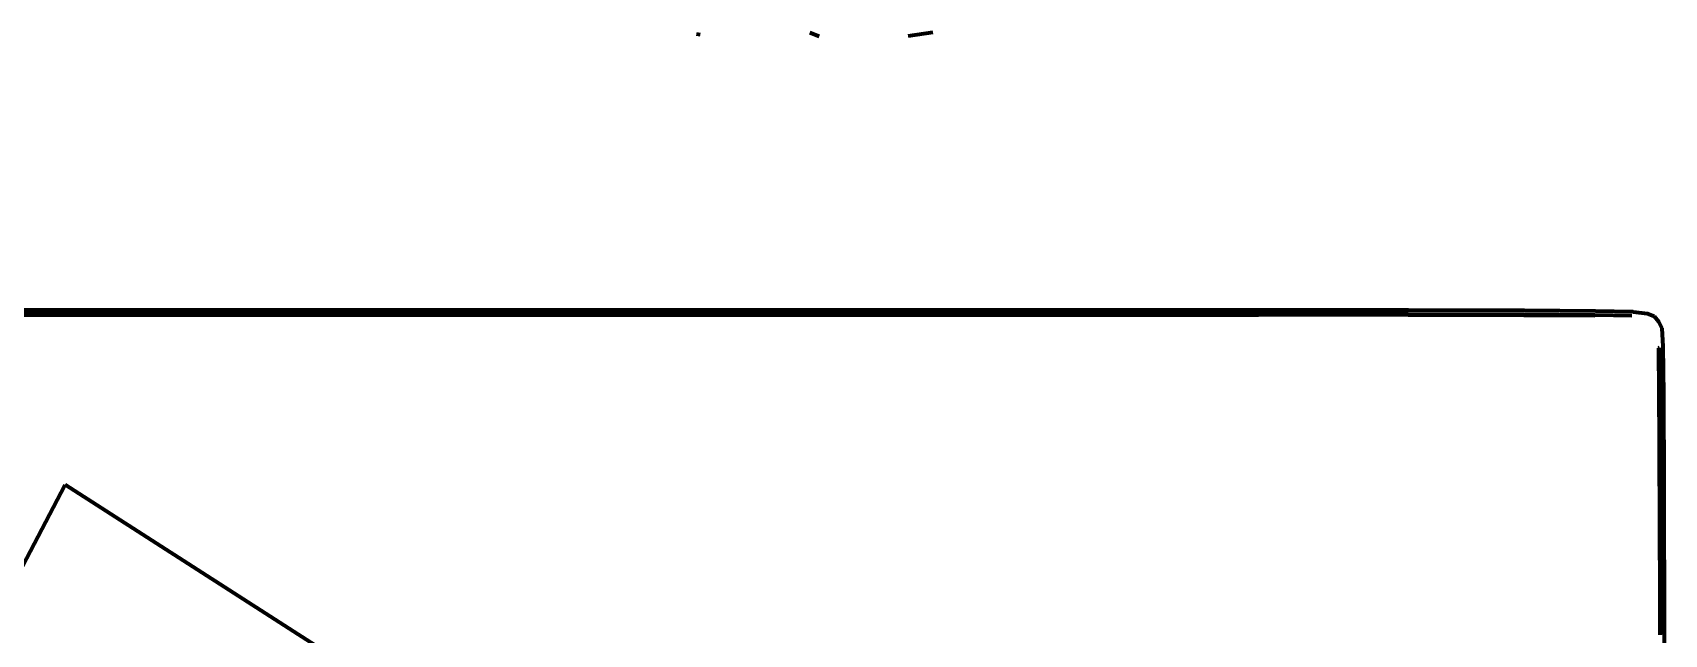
# Model space of a CAD drawing. Header units: millimetres. Extents: x 4307 to 31003, y 2809 to 20009.
# Drawn here: x 13987.6 to 14188.4, y 9767.6 to 9841.7 of the extents above; entities that cross this region are included whole.
import ezdxf

# ---------------------------------------------------------------- set-up
doc = ezdxf.new("R2010")
doc.units = ezdxf.units.MM
doc.layers.add('ProfileEdges', color=7, linetype='Continuous')

msp = doc.modelspace()

# ---------------------------------------------------------------- linework, layer by layer
at = {"layer": 'ProfileEdges', "lineweight": 211}
for p, q in [((14069.5, 9841.24), (14069.57, 9841.69)), ((14083.23, 9841.69), (14084.36, 9841.24)), ((14098.34, 9841.69), (14095.3, 9841.24)), ((14156.88, 9807.54), (13671.7, 9807.55)), ((14138.44, 9807.33), (13690.14, 9807.33)), ((13690.17, 9806.95), (14138.41, 9806.95)), ((14117.26, 9807.1), (14138.44, 9807.22)), ((14156.83, 9807.07), (14117.26, 9807.1)), ((14138.41, 9806.95), (14156.83, 9807.07)), ((14156.82, 9806.93), (14138.41, 9806.95)), ((14138.44, 9807.33), (14138.44, 9807.22)), ((14138.44, 9807.22), (14156.83, 9807.07)), ((14171.07, 9806.89), (14156.82, 9806.93)), ((14156.83, 9807.07), (14171.09, 9807.04)), ((14171.15, 9807.49), (14156.88, 9807.54)), ((14179.79, 9806.84), (14171.07, 9806.89)), ((14171.09, 9807.04), (14179.82, 9806.98)), ((14179.9, 9807.42), (14171.15, 9807.49)), ((14179.82, 9806.98), (14184.38, 9806.89)), ((14184.51, 9807.34), (14179.9, 9807.42)), ((14184.51, 9807.34), (14186.3, 9807.12)), ((14186.3, 9807.12), (14187.09, 9806.79)), ((14187.09, 9806.79), (14187.66, 9806.15)), ((14187.66, 9806.15), (14188.04, 9805.31)), ((14188.04, 9805.31), (14188.16, 9803.05)), ((14187.76, 9802.9), (14187.63, 9802.86)), ((14187.63, 9802.86), (14187.71, 9797.06)), ((14187.63, 9802.86), (14187.76, 9785.89)), ((14187.75, 9797.07), (14187.76, 9802.9)), ((14187.84, 9797.09), (14187.76, 9802.9)), ((14188.16, 9803.05), (14188.25, 9797.19)), ((14187.71, 9797.06), (14187.75, 9788.5)), ((14187.75, 9797.07), (14187.84, 9797.09)), ((14187.75, 9788.5), (14187.75, 9797.07)), ((14187.89, 9785.91), (14187.84, 9797.09)), ((14188.25, 9797.19), (14188.31, 9785.99)), ((14187.76, 9785.89), (14187.75, 9788.5)), ((13933.6, 9675.42), (13991.59, 9786.02)), ((14056.99, 9744.07), (13991.59, 9786.02)), ((14187.76, 9785.89), (14187.79, 9767.59)), ((14187.89, 9785.91), (14187.92, 9767.61)), ((14188.31, 9785.99), (14188.35, 9767.67)), ((14188.35, 9767.67), (14188.36, 9517.81))]:
    msp.add_line(p, q, dxfattribs=at)

doc.saveas('drawing.dxf')
